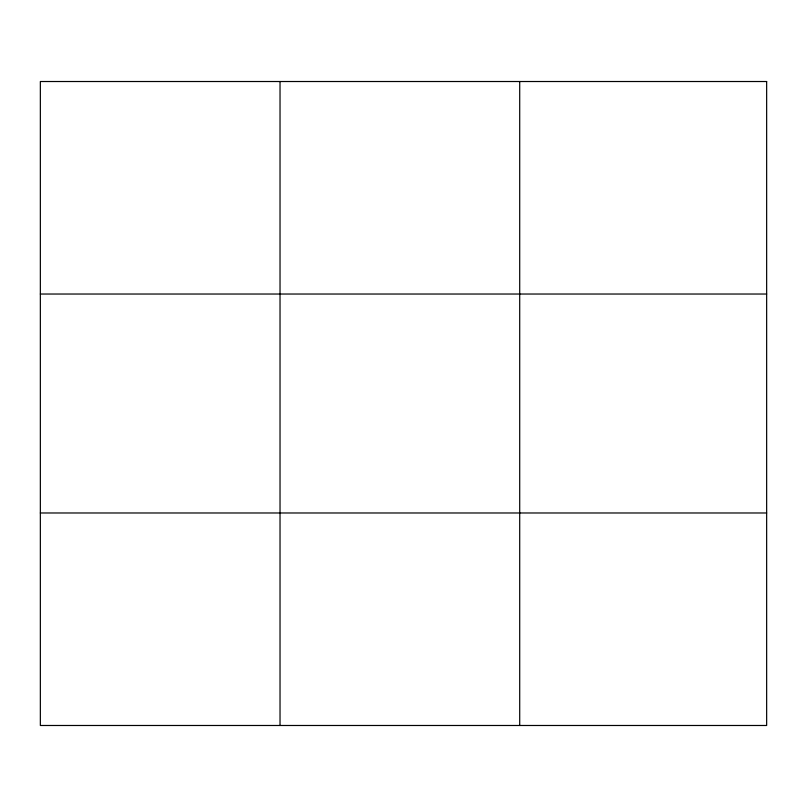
<?xml version="1.0" encoding="UTF-8"?>
<svg xmlns="http://www.w3.org/2000/svg" width="807" height="807" viewBox="0 0 807 807"><rect width="100%" height="100%" fill="white"/><g stroke="black" fill="none" stroke-linecap="round" stroke-linejoin="round"><path stroke-width="1.21" d="M280.029 81.517L280.029 725.483M519.708 81.517L519.708 725.483M40.35 294.03L766.65 294.03M40.35 512.98L766.65 512.98M766.65 81.517L766.65 725.483L40.35 725.483L40.35 81.517L766.65 81.517"/></g></svg>
